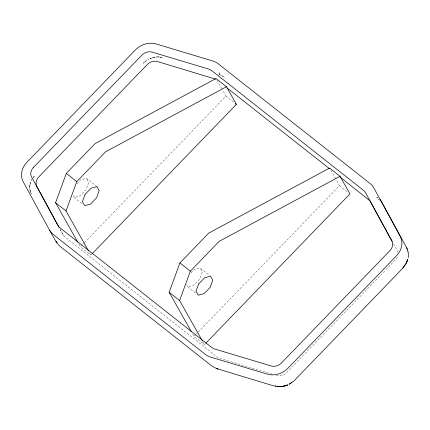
<?xml version="1.0" encoding="UTF-8"?>
<svg xmlns="http://www.w3.org/2000/svg" width="430" height="430" viewBox="0 0 430 430"><rect width="100%" height="100%" fill="white"/><g stroke="black" fill="none" stroke-linecap="round" stroke-linejoin="round"><path stroke-width="0.32" stroke-dasharray="2.15 1.61" d="M219.563 74.702L219.327 72.514L219.741 74.659L224.508 77.244C222.67 75.191 218.762 75.54 219.601 72.778M30.611 182.449C29.127 186.185 29.487 190.463 31.368 193.989C29.235 190.463 29.46 186.077 30.589 182.234L29.815 185.325L29.777 188.437M30.713 192.796L29.869 189.926M158.326 56.867L154.961 57.099L149.995 58.55C154.053 56.948 158.659 56.352 162.965 57.679L158.326 56.867L161.589 57.233M33.099 177.74L34.857 175.623L32.884 177.843M76.938 183.777L80.636 179.944L86.478 178.38L96.927 186.615M91.794 254.114L90.864 255.081L80.421 246.847L84.151 242.982M84.619 242.499L225.922 96.132L222.401 89.881M190.99 272.84L194.22 269.492L200.068 267.922L209.469 275.334M205.384 343.661L204.454 344.623L194.005 336.389L195.87 334.459M196.338 333.976L197.736 332.524M198.203 332.046L339.506 185.674L335.986 179.428M150.21 58.566L155.026 57.19M73.105 195.413L74.234 197.418L80.082 195.849L86.091 189.625L88.741 182.39L86.478 178.38M186.529 284.671L187.824 286.96L193.667 285.396L199.676 279.172L202.331 271.932L200.068 267.922M276.189 375.347L277.194 375.6A9.551 8.138 -29.4 0 0 286.181 373.03L395.853 259.43A9.551 8.138 -29.4 0 0 397.519 256.468M272.357 374.191L219.972 358.437L217.763 357.448L65.236 237.263L63.635 235.586L60.039 229.276M225.922 96.132L234.275 102.722M339.506 185.674L347.865 192.264M74.234 197.418L82.592 204.003M187.824 286.96L196.177 293.545M330.863 170.334L335.669 178.858M216.956 80.222L222.079 89.316M202.815 341.726L204.454 344.623M192.699 334.072L194.005 336.389M89.558 252.759L90.864 255.081M78.787 243.944L80.421 246.847M393.525 243.729L397.444 251.039A9.551 8.138 -29.4 0 1 397.868 252.517M60.297 229.555L63.167 234.828M407.162 251.33L407.473 252.238M31.207 180.724L31.917 179.557L31.207 180.724M144.163 62.318L143.303 63.291L145.49 61.205L148.683 59.286L144.163 62.318M377.191 197.526L376.578 197.128L379.341 200.068L377.191 197.526"/><path stroke-width="0.64" d="M216.973 368.687L274.13 386.016M407.129 261.257L407.575 259.618L406.56 262.574L407.592 259.72M408.349 257.522L408.253 252.292L406.667 247.798L380.324 199.434L380.308 200.713M77.803 242.203L55.572 202.745L66.322 173.398L95.111 143.577L215.994 78.518L226.438 86.752L236.366 104.366L92.262 253.63M88.575 251.018L66.016 210.979L76.766 181.632L105.554 151.811L226.438 86.752M191.393 331.75L169.157 292.292L179.912 262.94L208.695 233.125L329.584 168.06L340.028 176.295L349.956 193.908L205.852 343.178M202.165 340.565L179.6 300.527L190.356 271.174L219.144 241.354L340.028 176.295M406.318 263.052L402.894 267.938L405.549 264.461M405.839 264.004L406.511 262.768M380.378 199.939L380.324 199.434M217.972 368.832L217.532 368.994M380.27 200.45L380.33 199.482M403.071 267.928L293.701 381.168M293.244 381.421L289.073 384.275L291.932 382.48M56.249 241.982L57.104 242.439L56.034 241.655L49.557 230.152L23.215 181.793A19.13 16.292 -29.4 0 1 26.918 162.282L135.359 49.955A19.13 16.292 -29.4 0 1 156.246 43.989L212.845 61.012A19.13 16.292 -29.4 0 1 218.101 63.715L370.171 183.594A19.13 16.292 -29.4 0 1 373.842 187.931L400.19 236.296A19.13 16.292 -29.4 0 1 396.481 255.802L288.041 368.134A19.13 16.292 -29.4 0 1 267.154 374.095L210.555 357.072A19.13 16.292 -29.4 0 1 205.303 354.368L53.234 234.49A19.13 16.292 -29.4 0 1 49.557 230.152M287.724 384.941L283.316 386.274M279.468 386.597L276.78 386.344C287.084 386.5 281.973 386.774 276.662 386.344M287.181 385.151L283.289 386.274L287.541 384.995M275.797 386.129L274.786 385.882L275.678 386.135M216.489 368.284L216.844 368.386M217.257 368.908L212.022 366.161L59.953 246.282L56.782 242.864M215.634 79.147L156.843 61.366A9.551 8.138 -29.4 0 0 147.855 63.93L38.184 177.531A9.551 8.138 -29.4 0 0 36.593 185.927L59.34 227.798M227.029 87.935L329.272 168.538M340.34 177.262L369.972 200.815L392.246 241.386M235.323 103.544L236.366 104.366M66.322 173.398L76.766 181.632M179.912 262.94L190.356 271.174M55.572 202.745L66.016 210.979M169.157 292.292L179.6 300.527M56.609 242.267L56.034 241.655M406.667 247.798L407.361 249.255M85.07 194.403L82.42 201.638L84.678 205.648L90.526 204.083L96.535 197.859L99.185 190.624L96.927 186.615L91.079 188.179L85.07 194.403M198.66 283.945L196.01 291.185L198.268 295.195L204.116 293.631L210.125 287.407L212.775 280.166L210.512 276.157L204.669 277.726L198.66 283.945M33.599 167.27L32.868 168.092A9.551 8.138 -29.4 0 0 31.272 176.488L57.851 225.39L59.238 227.233L211.7 347.483L214.656 348.999L271.873 366.161A9.551 8.138 -29.4 0 0 280.86 363.592L390.531 249.991A9.551 8.138 -29.4 0 0 392.128 241.601L365.548 192.699L364.162 190.855L211.7 70.606L208.749 69.085L151.527 51.928A9.551 8.138 -29.4 0 0 142.54 54.492L33.599 167.27"/></g></svg>
